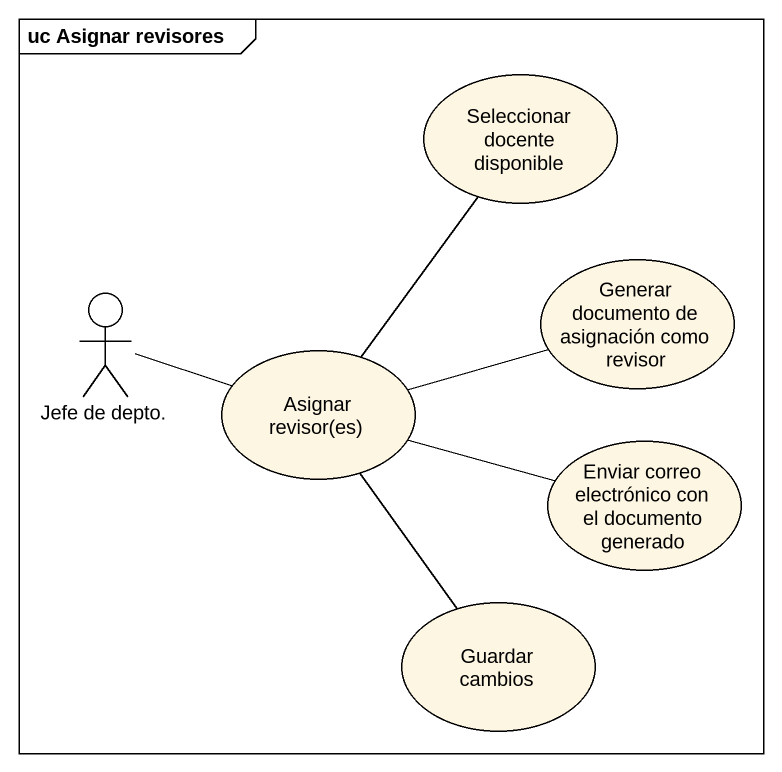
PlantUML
@startuml
mainframe uc Asignar revisores
usecase "Seleccionar docente disponible" as Seleccionar_docente
usecase "Generar documento de asignación como revisor" as Generar_documento_de
actor "Jefe de depto." as Jefe_de_depto
usecase "Asignar revisor(es)" as Asignar_revisor_es
usecase "Enviar correo electrónico con el documento generado" as Enviar_correo_electrónico
usecase "Guardar cambios" as Guardar_cambios
Jefe_de_depto -right- Asignar_revisor_es
Asignar_revisor_es -up- Seleccionar_docente
Asignar_revisor_es -right- Generar_documento_de
Asignar_revisor_es -right- Enviar_correo_electrónico
Asignar_revisor_es -- Guardar_cambios
@enduml
